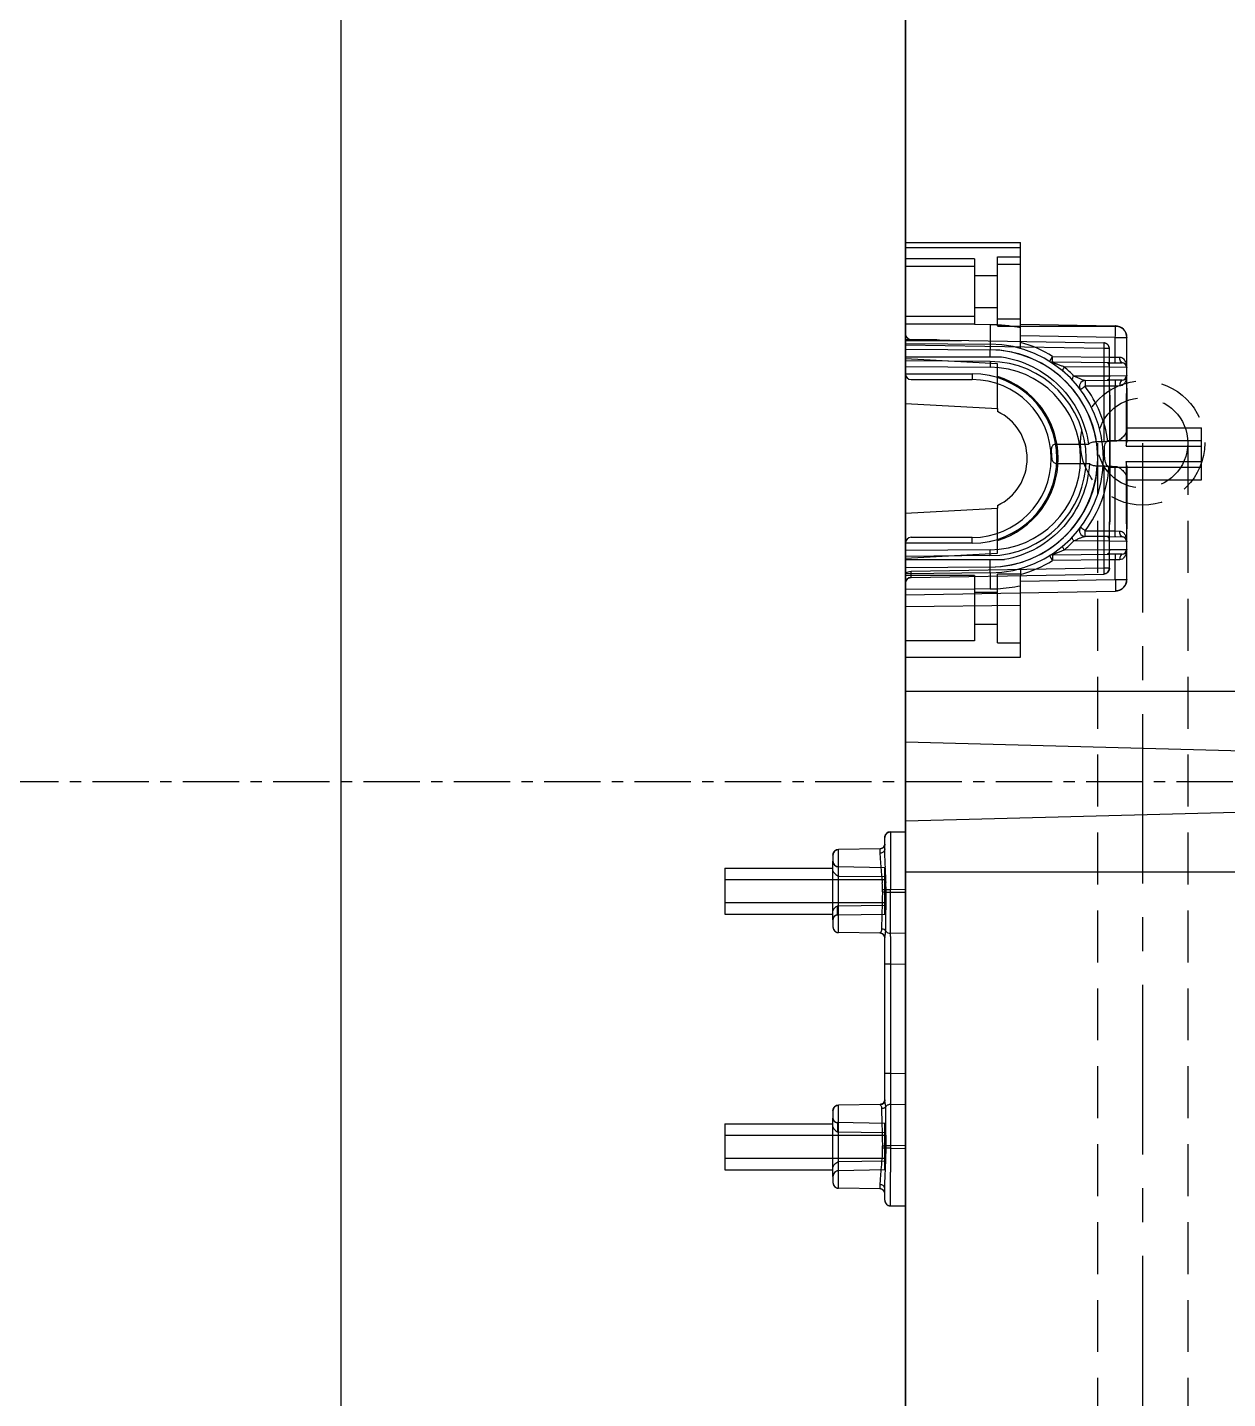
# Model space of a CAD drawing. Header units: millimetres. Extents: x 25970 to 27273, y -22508 to -21586.
# Drawn here: x 26191.7 to 26298, y -21900.4 to -21778.9 of the extents above; entities that cross this region are included whole.
import ezdxf

# ---------------------------------------------------------------- set-up
doc = ezdxf.new("R2010")
doc.units = ezdxf.units.MM
doc.header["$LTSCALE"] = 8
doc.linetypes.add('CENTER', pattern=[2, 1.25, -0.25, 0.25, -0.25])
doc.linetypes.add('HIDDEN', pattern=[0.375, 0.25, -0.125])
for name, color, linetype in [('Cav-cor', 30, 'Continuous'), ('CL', 1, 'Continuous'), ('Ru', 8, 'Continuous'), ('WT', 4, 'Continuous')]:
    doc.layers.add(name, color=color, linetype=linetype)
doc.layers.add('dim', color=3, linetype='Continuous', lineweight=15)

# ---------------------------------------------------------------- blocks, each defined once
blk = doc.blocks.new('20160901.193413')
at = {"layer": 'Cav-cor', "color": 241}
for p, q in [((-0.95, 247.04), (-0.95, 164.37)), ((-0.95, 162.68), (-0.95, 247.04)), ((-0.95, 162.68), (-0.95, 247.04)), ((-0.95, 164.8), (9.25, 164.8)), ((-0.95, 164.37), (9.25, 164.37)), ((-0.95, 164.37), (9.25, 164.37)), ((9.25, 164.37), (9.25, 164.8)), ((9.25, 162.88), (9.25, 164.37)), ((9.25, 162.88), (9.25, 164.37)), ((5.17, 163.37), (-0.95, 163.37)), ((5.17, 163.37), (5.17, 157.56)), ((7.21, 157.41), (7.21, 163.52)), ((7.21, 163.52), (9.25, 163.52)), ((7.21, 162.88), (9.25, 162.88)), ((7.21, 158.05), (7.21, 162.88)), ((7.21, 162.88), (9.25, 162.88)), ((9.25, 158.05), (9.25, 162.88)), ((5.17, 162.68), (-0.95, 162.68)), ((-0.95, 158.25), (-0.95, 162.68)), ((5.17, 162.68), (-0.95, 162.68)), ((5.17, 162.68), (5.17, 158.25)), ((5.17, 161.89), (7.21, 161.89)), ((-0.95, 156.56), (-0.95, 158.25)), ((5.17, 158.25), (-0.95, 158.25)), ((-0.95, 156.56), (-0.95, 158.25)), ((5.17, 158.25), (-0.95, 158.25)), ((5.17, 159.04), (7.21, 159.04)), ((7.21, 158.05), (9.25, 158.05)), ((7.21, 158.05), (9.25, 158.05)), ((9.25, 157.57), (9.25, 158.05)), ((9.25, 157.57), (9.25, 158.05)), ((1.46, 157.56), (-0.95, 157.57)), ((5.17, 157.56), (-0.95, 157.56)), ((5.17, 157.53), (1.46, 157.56)), ((6.56, 157.52), (5.17, 157.53)), ((7.21, 157.4), (17.63, 157.4)), ((9.25, 157.57), (17.63, 157.42)), ((9.25, 157.4), (9.25, 157.57)), ((9.25, 157.57), (17.63, 157.42)), ((9.25, 156.04), (9.25, 157.4)), ((17.63, 157.4), (17.8, 157.4)), ((-0.95, 134.63), (-0.95, 156.56)), ((-0.88, 156.19), (-0.95, 156.19)), ((-0.95, 156.13), (4.01, 156.13)), ((-0.95, 155.87), (6.55, 155.81)), ((16.61, 155.4), (-0.95, 155.71)), ((-0.45, 156.21), (16.61, 155.91)), ((-0.45, 156.21), (16.61, 155.91)), ((17.63, 156.4), (9.25, 156.55)), ((9.25, 155.42), (9.25, 156.04)), ((17.63, 154.66), (17.63, 156.4)), ((17.63, 156.4), (18.64, 156.4)), ((18.64, 151.9), (18.64, 156.4)), ((18.64, 151.9), (18.64, 156.4)), ((-0.95, 155.36), (6.55, 155.3)), ((-0.95, 154.68), (7.56, 154.68)), ((7.21, 154.07), (-0.95, 154.5)), ((-0.95, 154.34), (6.54, 154.28)), ((12.08, 154.71), (17.11, 154.66)), ((16.61, 155.4), (16.61, 147.15)), ((17.11, 155.4), (16.61, 155.4)), ((17.11, 151.9), (17.11, 155.4)), ((17.11, 151.9), (17.11, 155.4)), ((17.11, 154.66), (17.63, 154.66)), ((17.63, 154.66), (18.03, 154.65)), ((-0.95, 153.83), (6.54, 153.77)), ((-0.95, 153.17), (4.97, 153.17)), ((4.97, 153.17), (4.97, 152.66)), ((7.21, 150.05), (7.21, 154.07)), ((17.11, 154.15), (12.09, 154.2)), ((17.11, 153.75), (13.1, 153.78)), ((17.11, 154.15), (18.23, 154.14)), ((18.64, 153.74), (17.11, 153.75)), ((17.11, 153), (18.64, 153.02)), ((-0.44, 152.66), (4.97, 152.66)), ((13.95, 152.98), (17.11, 153)), ((17.1, 152.09), (14.96, 152.07)), ((14.97, 152.58), (17.11, 152.6)), ((17.63, 152.09), (17.1, 152.09)), ((18.23, 152.61), (17.11, 152.6)), ((17.11, 151.9), (17.11, 151.88)), ((17.11, 151.88), (17.11, 151.28)), ((18.03, 152.1), (17.63, 152.09)), ((17.63, 147.26), (17.63, 152.09)), ((18.64, 151.9), (18.64, 147.13)), ((17.11, 151.28), (17.11, 140.06)), ((17.11, 151.28), (17.15, 151.28)), ((17.15, 151.28), (17.15, 140.06)), ((17.15, 151.28), (17.15, 140.06)), ((18.6, 151.28), (18.6, 146.77)), ((18.6, 151.28), (18.6, 146.77)), ((18.6, 151.28), (18.64, 151.28)), ((7.21, 150.08), (-0.95, 150.51)), ((18.64, 148.38), (25.27, 148.38)), ((25.27, 146.77), (25.27, 148.38)), ((16.61, 147.15), (15.96, 147.14)), ((17.11, 147.18), (16.99, 147.18)), ((17.1, 147.26), (18.6, 147.26)), ((17.11, 147.26), (17.11, 147.26)), ((17.63, 147.2), (17.11, 147.18)), ((17.63, 147.2), (17.63, 147.26)), ((18.6, 147.26), (25.27, 147.26)), ((12.36, 146.93), (15.26, 146.93)), ((18.6, 146.77), (25.27, 146.77)), ((18.6, 146.77), (25.27, 146.77)), ((25.27, 145.4), (25.27, 146.77)), ((25.27, 145.4), (25.27, 146.77)), ((12.45, 145.24), (15.34, 145.24)), ((16.05, 145.02), (16.61, 145.02)), ((16.61, 145.02), (16.61, 135.95)), ((17.08, 144.99), (17.15, 144.98)), ((17.1, 144.91), (18.6, 144.91)), ((17.11, 144.91), (17.11, 144.91)), ((17.15, 144.98), (17.35, 144.98)), ((17.35, 144.98), (17.63, 144.97)), ((17.63, 144.91), (17.63, 144.97)), ((17.63, 139.26), (17.63, 144.91)), ((18.6, 145.4), (25.27, 145.4)), ((18.6, 145.4), (18.6, 140.06)), ((18.6, 145.4), (18.6, 140.06)), ((18.6, 145.39), (18.6, 145.4)), ((18.6, 145.4), (25.27, 145.4)), ((18.6, 144.91), (25.27, 144.91)), ((18.64, 145.03), (18.64, 139.46)), ((25.27, 143.79), (25.27, 145.4)), ((18.64, 143.79), (25.27, 143.79)), ((-0.95, 140.84), (7.21, 141.27)), ((7.21, 137.28), (7.21, 141.3)), ((17.11, 135.95), (17.11, 140.06)), ((17.11, 140.06), (17.15, 140.06)), ((18.6, 140.06), (18.64, 140.06)), ((-0.44, 138.69), (4.97, 138.69)), ((4.97, 138.18), (4.97, 138.69)), ((14.96, 139.28), (17.1, 139.26)), ((17.11, 138.75), (14.97, 138.77)), ((17.1, 139.26), (17.63, 139.26)), ((17.11, 135.95), (17.11, 139.45)), ((17.11, 138.75), (18.23, 138.74)), ((17.63, 139.26), (18.03, 139.25)), ((18.64, 134.95), (18.64, 139.46)), ((18.64, 134.95), (18.64, 139.45)), ((4.97, 138.18), (-0.95, 138.18)), ((6.54, 137.58), (-0.95, 137.51)), ((-0.95, 136.85), (7.21, 137.28)), ((13.1, 137.57), (17.11, 137.6)), ((17.11, 138.35), (13.95, 138.37)), ((18.64, 138.33), (17.11, 138.35)), ((17.11, 137.6), (18.64, 137.61)), ((6.54, 137.07), (-0.95, 137)), ((-0.95, 136.72), (7.82, 136.72)), ((6.55, 136.05), (-0.95, 135.98)), ((17.11, 136.69), (12.08, 136.64)), ((12.09, 137.15), (17.11, 137.2)), ((18.23, 137.21), (17.11, 137.2)), ((17.63, 136.69), (17.11, 136.69)), ((18.03, 136.7), (17.63, 136.69)), ((17.63, 134.95), (17.63, 136.69)), ((6.55, 135.54), (-0.95, 135.47)), ((5.17, 135.32), (-0.95, 135.32)), ((16.61, 135.95), (-0.45, 135.65)), ((-0.45, 135.14), (16.61, 135.44)), ((-0.45, 135.14), (16.61, 135.44)), ((5.17, 135.32), (5.17, 135.24)), ((5.17, 135.24), (5.17, 133.71)), ((7.21, 135.28), (7.21, 135.47)), ((7.21, 135.47), (9.25, 135.47)), ((7.21, 133.75), (7.21, 135.28)), ((9.25, 135.93), (9.25, 135.31)), ((9.25, 133.78), (9.25, 135.31)), ((9.25, 134.8), (17.63, 134.95)), ((17.11, 135.95), (16.61, 135.95)), ((17.63, 134.95), (18.64, 134.95)), ((-0.95, 112.62), (-0.95, 134.63)), ((-0.95, 57.1), (-0.95, 134.63)), ((5.17, 134.11), (-0.95, 134.07)), ((-0.95, 133.6), (17.63, 133.93)), ((-0.95, 133.6), (17.63, 133.93)), ((-0.95, 133.6), (-0.95, 59.43)), ((6.56, 134.12), (5.17, 134.11)), ((5.17, 133.84), (7.21, 133.84)), ((5.17, 133.71), (5.17, 129.51)), ((7.21, 129.36), (7.21, 133.75)), ((9.25, 128.08), (9.25, 133.78)), ((-0.95, 132.55), (9.25, 132.69)), ((5.17, 130.99), (7.21, 130.99)), ((5.17, 129.51), (-0.95, 129.51)), ((7.21, 129.35), (9.25, 129.35)), ((-0.95, 128.08), (9.25, 128.08)), ((-2.78, 111.52), (-2.78, 112.1)), ((-2.78, 111.09), (-2.78, 112.1)), ((-2.28, 112.61), (-0.95, 112.62)), ((-2.28, 112.61), (-0.95, 112.62)), ((-2.28, 112.61), (-2.28, 107.51)), ((-7.37, 110.54), (-7.37, 110.01)), ((-7.37, 110.54), (-7.37, 110.01)), ((-3.18, 111.11), (-6.87, 111.05)), ((-3.18, 111.11), (-6.87, 111.05)), ((-6.87, 109.5), (-6.87, 111.05)), ((-3.18, 110.72), (-3.18, 111.11)), ((-16.96, 109.4), (-7.37, 109.4)), ((-16.96, 109.4), (-16.96, 105.32)), ((-7.37, 104.82), (-7.37, 110.01)), ((-2.78, 109.43), (-6.87, 109.5)), ((-2.78, 109.43), (-6.87, 109.5)), ((-6.87, 105.23), (-6.87, 109.5)), ((-2.78, 105.3), (-2.78, 109.43)), ((-2.78, 105.3), (-2.78, 109.43)), ((-16.96, 108.38), (-2.78, 108.38)), ((-2.78, 108.61), (-6.86, 108.66)), ((-2.98, 106.71), (-2.96, 107.28)), ((-2.67, 106.68), (-2.66, 107.27)), ((-2.66, 107.51), (-2.28, 107.51)), ((-2.66, 107.27), (-2.28, 107.27)), ((-2.28, 107.51), (-0.95, 107.52)), ((-2.28, 107.27), (-2.28, 107.51)), ((-2.28, 107.27), (-0.95, 107.26)), ((-2.28, 103.62), (-2.28, 107.27)), ((-16.96, 106.34), (-2.78, 106.34)), ((-6.97, 106.06), (-2.78, 106.12)), ((-3, 105.42), (-2.99, 106.07)), ((-2.99, 106.07), (-2.98, 106.34)), ((-2.98, 106.34), (-2.98, 106.71)), ((-2.68, 105.33), (-2.67, 106.01)), ((-2.67, 106.01), (-2.67, 106.68)), ((-16.96, 105.32), (-7.37, 105.32)), ((-7.37, 104.82), (-7.37, 104.19)), ((-7.37, 104.82), (-7.37, 104.19)), ((-2.78, 105.3), (-6.97, 105.23)), ((-2.78, 105.3), (-6.97, 105.23)), ((-6.87, 103.68), (-6.87, 105.23)), ((-3.03, 103.99), (-3, 105.29)), ((-3, 105.29), (-3, 105.42)), ((-2.7, 103.82), (-2.68, 105.33)), ((-3.18, 103.62), (-6.87, 103.68)), ((-3.18, 103.62), (-6.87, 103.68)), ((-3.18, 103.62), (-3.18, 103.65)), ((-2.78, 103.24), (-2.78, 103.21)), ((-0.95, 103.6), (-2.28, 103.62)), ((-2.28, 103.35), (-2.28, 103.62)), ((-2.28, 103.35), (-2.27, 100.88)), ((-2.78, 88.87), (-2.78, 103.21)), ((-2.78, 88.87), (-2.78, 103.21)), ((-2.27, 100.88), (-2.78, 100.88)), ((-2.27, 100.88), (-2.27, 91.21)), ((-0.95, 100.86), (-2.27, 100.88)), ((-2.27, 91.21), (-2.78, 91.21)), ((-2.27, 91.21), (-2.28, 88.47)), ((-2.27, 91.21), (-0.95, 91.22)), ((-2.78, 88.87), (-2.78, 88.85)), ((-7.37, 87.89), (-7.37, 87.26)), ((-7.37, 87.89), (-7.37, 87.26)), ((-3.18, 88.47), (-6.87, 88.4)), ((-3.18, 88.47), (-6.87, 88.4)), ((-6.87, 86.85), (-6.87, 88.4)), ((-3.18, 88.44), (-3.18, 88.47)), ((-3, 86.78), (-3.03, 88.1)), ((-2.68, 86.8), (-2.7, 88.26)), ((-2.28, 88.47), (-0.95, 88.48)), ((-2.28, 88.47), (-2.28, 84.81)), ((-16.96, 86.76), (-7.37, 86.76)), ((-16.96, 86.76), (-16.96, 82.68)), ((-7.37, 82.08), (-7.37, 87.26)), ((-2.78, 86.78), (-6.97, 86.86)), ((-2.78, 86.78), (-6.97, 86.86)), ((-6.87, 82.59), (-6.87, 86.85)), ((-2.99, 86.06), (-3, 86.78)), ((-2.78, 82.66), (-2.78, 86.78)), ((-2.78, 82.66), (-2.78, 86.78)), ((-2.68, 86.12), (-2.68, 86.8)), ((-16.96, 85.74), (-2.78, 85.74)), ((-2.78, 85.96), (-6.97, 86.02)), ((-2.98, 85.75), (-2.99, 86.06)), ((-2.98, 85.39), (-2.98, 85.75)), ((-2.96, 84.8), (-2.98, 85.39)), ((-2.67, 85.43), (-2.68, 86.12)), ((-2.66, 84.81), (-2.67, 85.43)), ((-2.28, 84.81), (-2.66, 84.81)), ((-2.28, 84.58), (-2.66, 84.58)), ((-0.95, 84.82), (-2.28, 84.81)), ((-2.28, 84.81), (-2.28, 84.58)), ((-2.28, 84.58), (-0.95, 84.57)), ((-2.28, 84.58), (-2.28, 82.46)), ((-16.96, 83.7), (-2.78, 83.7)), ((-16.96, 82.68), (-7.37, 82.68)), ((-2.78, 82.66), (-6.87, 82.59)), ((-2.78, 82.66), (-6.87, 82.59)), ((-6.87, 81.04), (-6.87, 82.59)), ((-6.86, 83.42), (-2.78, 83.48)), ((-3.09, 82.68), (-3.09, 82.72)), ((-2.73, 82.58), (-2.73, 82.65)), ((-7.37, 82.08), (-7.37, 81.55)), ((-7.37, 82.08), (-7.37, 81.55)), ((-2.28, 79.48), (-2.28, 82.46)), ((-3.18, 80.98), (-6.87, 81.04)), ((-3.18, 80.98), (-6.87, 81.04)), ((-3.18, 80.98), (-3.18, 81.36)), ((-2.78, 80.63), (-2.78, 81)), ((-2.78, 80.57), (-2.78, 80.63)), ((-2.78, 79.99), (-2.78, 80.57)), ((-2.78, 79.99), (-2.78, 80.57)), ((-2.28, 79.48), (-0.95, 79.47)), ((-2.28, 79.48), (-0.95, 79.47)), ((-0.95, 59.43), (-0.95, 79.47))]:
    blk.add_line(p, q, dxfattribs=at)
for centre, radius, start, end in [((6.46, 143.74), 13.78, 86.8555, 89.5938), ((6.46, 143.79), 13.73, 85.4511, 86.8559), ((6.47, 143.85), 13.67, 82.6827, 85.4513), ((6.5, 144.06), 13.46, 78.4391, 82.6931), ((6.55, 144.3), 13.22, 78.1821, 78.4328), ((17.62, 156.4), 1.02, 0, 89), ((-0.44, 156.72), 0.51, 197.9399, 269), ((6.46, 145.67), 10.13, 270.5, 89.5), ((6.45, 145.67), 10.65, 58.0588, 74.7494), ((16.6, 155.4), 0.51, 0, 89), ((51.6, 154.86), 45.07, 179.445, 180.2359), ((6.44, 145.67), 9.63, 8.7642, 89.4995), ((6.46, 145.67), 8.6, 270.5, 89.5), ((6.47, 145.67), 9.62, 270.5002, 89.4998), ((12.09, 154.71), 0.51, 238.0578, 269.5), ((-0.44, 153.17), 0.51, 180, 270), ((4.96, 145.67), 7.5, 270, 90), ((4.97, 145.67), 7.5, 270, 90), ((4.97, 145.67), 7.5, 270, 90), ((6.47, 145.67), 8.09, 270.5, 89.5), ((6.21, 145.67), 10.65, 43.3064, 49.6124), ((18.23, 153.74), 0.408, 0, 89.5), ((18.23, 153.02), 0.408, 270.5, 0), ((4.97, 145.67), 6.99, 270, 90), ((4.97, 145.67), 7.6, 287.1733, 72.8267), ((14.97, 152.07), 0.51, 90.5, 216.9172), ((6.45, 145.67), 10.64, 8.4033, 36.9179), ((17.94, 152.67), 0.593, 305.6159, 312.5594), ((48.62, 149.83), 41.41, 179.6458, 180.0013), ((5.23, 145.67), 4.6, 295.5285, 64.4711), ((6.47, 145.68), 10.63, 8.1105, 8.4057), ((6.44, 145.67), 9.62, 270.5002, 356.1204), ((6.45, 145.67), 10.65, 323.0827, 355.9022), ((6.49, 145.67), 10.61, 355.9028, 356.2946), ((48.6, 141.52), 41.39, 179.9988, 180.3542), ((-0.44, 138.18), 0.51, 90, 180), ((14.97, 139.28), 0.51, 143.0828, 269.5), ((18.23, 138.33), 0.408, 0, 89.5), ((17.46, 138.37), 1.17, 13.8935, 20.8058), ((6.21, 145.67), 10.64, 310.3875, 316.6937), ((18.23, 137.61), 0.408, 270.5, 0), ((49.52, 136.48), 42.99, 179.6858, 180.5722), ((6.45, 145.67), 10.64, 285.2428, 301.9426), ((12.09, 136.64), 0.51, 90.5, 121.9422), ((-0.44, 134.63), 0.51, 91, 180), ((215.11, 136.35), 208.56, 180.2959, 180.6123), ((16.6, 135.95), 0.51, 271, 0), ((17.62, 134.95), 1.02, 271, 0), ((6.46, 147.92), 13.8, 270.4039, 273.0456), ((6.48, 147.67), 13.55, 273.0371, 281.8178), ((-2.27, 112.1), 0.51, 90.5, 180), ((-6.86, 110.54), 0.51, 91, 180), ((-3.19, 111.52), 0.408, 271, 0), ((-3.19, 111.18), 0.453, 270.9243, 280.2464), ((-6.86, 110.01), 0.51, 180, 269), ((-148.62, 102.9), 146.03, 2.3163, 2.5874), ((-39.21, 105.9), 36.28, 3.9382, 4.4484), ((-31.92, 106.4), 28.98, 3.3182, 3.9373), ((-68.48, 106.11), 65.84, 1.7501, 2.3388), ((-49.91, 106.68), 47.25, 1.0071, 1.7542), ((-26.32, 106.72), 23.36, 1.9037, 3.3371), ((-3.27, 117.72), 10.23, 271.6828, 272.7069), ((-6.86, 107.36), 3.89, 358.7985, 1.8795), ((-3.27, 91.26), 16.02, 88.2683, 88.9175), ((-11.27, 107.36), 8.61, 359.3977, 0.9419), ((-6.97, 104.82), 0.408, 91, 180), ((-6.86, 104.19), 0.51, 180, 269), ((-3.19, 103.21), 0.408, 0, 89), ((-3.41, 104), 0.378, 354.7879, 358.8077), ((-3.19, 88.87), 0.408, 271, 0), ((-6.86, 87.89), 0.51, 91, 180), ((-6.97, 87.26), 0.408, 180, 269), ((-31.16, 85.64), 28.22, 356.0937, 357.0203), ((-25.54, 85.34), 22.58, 357.0374, 358.1124), ((-3.27, 100.81), 16.01, 271.0793, 271.7289), ((-6.86, 84.72), 3.89, 358.1203, 1.2013), ((-3.27, 74.36), 10.23, 87.2914, 88.3154), ((-58.98, 85.67), 56.32, 357.9946, 358.4383), ((-48.15, 85.37), 45.5, 358.4401, 359.0021), ((-11.27, 84.72), 8.61, 359.058, 0.6023), ((-6.86, 82.08), 0.51, 91, 180), ((-85.39, 89.97), 82.62, 354.9672, 355.3103), ((-43.04, 86.47), 40.12, 355.3455, 356.062), ((-213.07, 91.99), 210.55, 357.4582, 357.5836), ((-90.41, 86.8), 87.78, 357.5947, 357.9752), ((-6.86, 81.55), 0.51, 180, 269), ((-3.19, 80.91), 0.453, 79.7544, 89.0757), ((-3.19, 80.57), 0.408, 0, 89), ((-2.27, 79.99), 0.51, 180, 269.5)]:
    blk.add_arc(centre, radius, start, end, dxfattribs=at)
for points, knots in [([(6.56, 157.52), (6.56, 157.41), (6.55, 156.93), (6.55, 156.45), (6.55, 156.08)], [0, 0, 0, 0, 0.23563, 1, 1, 1, 1]), ([(17.64, 157.41), (17.64, 157.42), (17.64, 157.42), (17.63, 157.42), (17.63, 157.42)], [0, 0, 0, 0, 0.728829, 1, 1, 1, 1]), ([(17.63, 156.4), (17.64, 156.61), (17.64, 156.89), (17.64, 157.22), (17.64, 157.34), (17.64, 157.39)], [0, 0, 0, 0, 0.630622, 0.861113, 1, 1, 1, 1]), ([(17.64, 157.39), (17.64, 157.39), (17.64, 157.4), (17.64, 157.41), (17.64, 157.41)], [0, 0, 0, 0, 0.309502, 1, 1, 1, 1]), ([(2.05, 156.16), (1.91, 156.17), (1.36, 156.17), (0.81, 156.18), (0.4, 156.18)], [0, 0, 0, 0, 0.249367, 1, 1, 1, 1]), ([(6.55, 156.08), (6.55, 156.04), (6.55, 155.99), (6.55, 155.92), (6.55, 155.88), (6.55, 155.85), (6.55, 155.83), (6.55, 155.82), (6.55, 155.81), (6.55, 155.81)], [0, 0, 0, 0, 0.425756, 0.597888, 0.740892, 0.853346, 0.934327, 0.983336, 1, 1, 1, 1]), ([(6.55, 155.81), (6.55, 155.81), (6.55, 155.8), (6.55, 155.8), (6.55, 155.79), (6.55, 155.76), (6.55, 155.72), (6.55, 155.66), (6.55, 155.58), (6.55, 155.46), (6.55, 155.36), (6.55, 155.3)], [0, 0, 0, 0, 0.004922, 0.019368, 0.043197, 0.076231, 0.168719, 0.292988, 0.444436, 0.617367, 1, 1, 1, 1]), ([(16.61, 155.91), (16.61, 155.91), (16.61, 155.9), (16.61, 155.9), (16.61, 155.89), (16.61, 155.86), (16.61, 155.82), (16.61, 155.76), (16.61, 155.68), (16.61, 155.56), (16.61, 155.47), (16.61, 155.4)], [0, 0, 0, 0, 0.005136, 0.019649, 0.043509, 0.076557, 0.169036, 0.293266, 0.444656, 0.617517, 1, 1, 1, 1]), ([(6.54, 154.28), (6.54, 154.28), (6.54, 154.27), (6.54, 154.27), (6.54, 154.26), (6.54, 154.23), (6.54, 154.19), (6.54, 154.13), (6.54, 154.05), (6.54, 153.93), (6.54, 153.83), (6.54, 153.77)], [0, 0, 0, 0, 0.004922, 0.019368, 0.043197, 0.076231, 0.168719, 0.292988, 0.444436, 0.617367, 1, 1, 1, 1]), ([(7.56, 154.68), (8.52, 154.53), (10.41, 153.93), (12.81, 152.19), (14.54, 149.79), (15.13, 147.89), (15.26, 146.93)], [0, 0, 0, 0, 0.250026, 0.500027, 0.750023, 1, 1, 1, 1]), ([(11.82, 154.28), (11.82, 154.28), (11.83, 154.28), (11.83, 154.29), (11.83, 154.3), (11.85, 154.32), (11.87, 154.35), (11.9, 154.41), (11.94, 154.47), (12, 154.57), (12.05, 154.65), (12.08, 154.71)], [0, 0, 0, 0, 0.005056, 0.019518, 0.043316, 0.076289, 0.168588, 0.292643, 0.443919, 0.616796, 1, 1, 1, 1]), ([(12.09, 154.2), (12.09, 154.2), (12.09, 154.2), (12.09, 154.21), (12.09, 154.22), (12.09, 154.25), (12.08, 154.29), (12.08, 154.35), (12.08, 154.43), (12.08, 154.55), (12.08, 154.64), (12.08, 154.71)], [0, 0, 0, 0, 0.005136, 0.01965, 0.043511, 0.07656, 0.169042, 0.293276, 0.444667, 0.617528, 1, 1, 1, 1]), ([(17.64, 154.15), (17.64, 154.15), (17.64, 154.15), (17.64, 154.16), (17.64, 154.17), (17.63, 154.2), (17.63, 154.24), (17.63, 154.3), (17.63, 154.38), (17.63, 154.5), (17.63, 154.59), (17.63, 154.66)], [0, 0, 0, 0, 0.005136, 0.01965, 0.043511, 0.07656, 0.169042, 0.293276, 0.444668, 0.617529, 1, 1, 1, 1]), ([(18.03, 154.65), (18.1, 154.65), (18.22, 154.62), (18.42, 154.46), (18.51, 154.3), (18.56, 154.19)], [0, 0, 0, 0, 0.269048, 0.52058, 1, 1, 1, 1]), ([(18.23, 154.14), (18.16, 154.14), (18.08, 154.29), (18.04, 154.46), (18.03, 154.59), (18.03, 154.65)], [0, 0, 0, 0, 0.362674, 0.660073, 1, 1, 1, 1]), ([(4.96, 153.17), (4.96, 153.11), (4.96, 153.01), (4.96, 152.89), (4.97, 152.82), (4.97, 152.75), (4.97, 152.71), (4.97, 152.69), (4.97, 152.67), (4.97, 152.67), (4.97, 152.66), (4.97, 152.66)], [0, 0, 0, 0, 0.382627, 0.555559, 0.707008, 0.831278, 0.923767, 0.956803, 0.980631, 0.995078, 1, 1, 1, 1]), ([(4.97, 153.17), (4.97, 153.11), (4.97, 153.01), (4.97, 152.89), (4.97, 152.82), (4.97, 152.75), (4.97, 152.71), (4.97, 152.69), (4.97, 152.67), (4.97, 152.67), (4.97, 152.66), (4.97, 152.66)], [0, 0, 0, 0, 0.382627, 0.555559, 0.707008, 0.831278, 0.923767, 0.956803, 0.980631, 0.995078, 1, 1, 1, 1]), ([(13.1, 153.78), (13.01, 153.82), (12.87, 153.87), (12.68, 153.94), (12.56, 153.99), (12.46, 154.03), (12.38, 154.05), (12.31, 154.08), (12.23, 154.11), (12.15, 154.14), (12.11, 154.16), (12.05, 154.2), (12.08, 154.2), (12.09, 154.2)], [0, 0, 0, 0, 0.261596, 0.396445, 0.534227, 0.604311, 0.67528, 0.747201, 0.819792, 0.892437, 0.956217, 0.981111, 1, 1, 1, 1]), ([(13.1, 153.78), (13.08, 153.74), (13.04, 153.66), (12.99, 153.54), (12.99, 153.43), (13.03, 153.39)], [0, 0, 0, 0, 0.343625, 0.631775, 1, 1, 1, 1]), ([(17.11, 153.75), (17.11, 153.8), (17.1, 153.9), (17.06, 154.03), (17, 154.12), (16.93, 154.16), (16.91, 154.16)], [0, 0, 0, 0, 0.319689, 0.603842, 0.82877, 1, 1, 1, 1]), ([(13.95, 152.98), (13.92, 152.94), (13.88, 152.87), (13.82, 152.76), (13.8, 152.66), (13.84, 152.63)], [0, 0, 0, 0, 0.350388, 0.640588, 1, 1, 1, 1]), ([(14.97, 152.58), (14.94, 152.58), (14.87, 152.59), (14.72, 152.64), (14.51, 152.72), (14.24, 152.84), (14.05, 152.93), (13.95, 152.98)], [0, 0, 0, 0, 0.081336, 0.183091, 0.423896, 0.698828, 1, 1, 1, 1]), ([(14.96, 152.07), (14.91, 152.03), (14.84, 151.97), (14.74, 151.9), (14.68, 151.86), (14.63, 151.82), (14.6, 151.79), (14.58, 151.78), (14.57, 151.77), (14.57, 151.77), (14.56, 151.76), (14.56, 151.76)], [0, 0, 0, 0, 0.383647, 0.556562, 0.7078, 0.831777, 0.923977, 0.956892, 0.980627, 0.995018, 1, 1, 1, 1]), ([(14.97, 152.58), (14.97, 152.58), (14.97, 152.57), (14.97, 152.57), (14.97, 152.56), (14.96, 152.53), (14.96, 152.49), (14.96, 152.43), (14.96, 152.35), (14.96, 152.23), (14.96, 152.13), (14.96, 152.07)], [0, 0, 0, 0, 0.00511, 0.019569, 0.043395, 0.076413, 0.168656, 0.292892, 0.444282, 0.617161, 1, 1, 1, 1]), ([(17.11, 153), (17.11, 152.95), (17.1, 152.85), (17.06, 152.72), (17, 152.63), (16.93, 152.6), (16.91, 152.6)], [0, 0, 0, 0, 0.319689, 0.603842, 0.82877, 1, 1, 1, 1]), ([(17.15, 151.28), (17.15, 151.39), (17.13, 151.6), (17.11, 151.8), (17.11, 151.9)], [0, 0, 0, 0, 0.524005, 1, 1, 1, 1]), ([(17.64, 152.6), (17.64, 152.6), (17.64, 152.6), (17.64, 152.59), (17.64, 152.58), (17.63, 152.55), (17.63, 152.51), (17.63, 152.45), (17.63, 152.37), (17.63, 152.25), (17.63, 152.16), (17.63, 152.09)], [0, 0, 0, 0, 0.005136, 0.01965, 0.043511, 0.07656, 0.169042, 0.293276, 0.444667, 0.617528, 1, 1, 1, 1]), ([(18.23, 152.61), (18.16, 152.61), (18.08, 152.46), (18.04, 152.29), (18.03, 152.16), (18.03, 152.1)], [0, 0, 0, 0, 0.362665, 0.660065, 1, 1, 1, 1]), ([(18.29, 152.19), (18.27, 152.17), (18.19, 152.12), (18.1, 152.1), (18.03, 152.1)], [0, 0, 0, 0, 0.241353, 1, 1, 1, 1]), ([(18.6, 152.69), (18.57, 152.6), (18.53, 152.48), (18.46, 152.37), (18.44, 152.34)], [0, 0, 0, 0, 0.74688, 1, 1, 1, 1]), ([(18.64, 151.9), (18.64, 151.83), (18.63, 151.7), (18.61, 151.5), (18.6, 151.36), (18.6, 151.28)], [0, 0, 0, 0, 0.311863, 0.643759, 1, 1, 1, 1]), ([(18.64, 148.15), (18.64, 148.14), (18.63, 148.09), (18.62, 148.04), (18.6, 148.01)], [0, 0, 0, 0, 0.222943, 1, 1, 1, 1]), ([(15.96, 147.14), (15.89, 147.14), (15.76, 147.13), (15.56, 147.1), (15.39, 147.04), (15.3, 146.97), (15.26, 146.93)], [0, 0, 0, 0, 0.274397, 0.536727, 0.778046, 1, 1, 1, 1]), ([(17.11, 147.26), (17.1, 147.26), (17.09, 147.25), (17.06, 147.24), (17.01, 147.22), (16.92, 147.19), (16.79, 147.16), (16.67, 147.15), (16.61, 147.15)], [0, 0, 0, 0, 0.025416, 0.088661, 0.185824, 0.311778, 0.629403, 1, 1, 1, 1]), ([(16.78, 147.07), (16.73, 147.01), (16.67, 146.85), (16.63, 146.51), (16.64, 146.26), (16.64, 146.08)], [0, 0, 0, 0, 0.240423, 0.488185, 1, 1, 1, 1]), ([(16.99, 147.18), (16.95, 147.18), (16.87, 147.15), (16.81, 147.1), (16.78, 147.07)], [0, 0, 0, 0, 0.509427, 1, 1, 1, 1]), ([(18.47, 147.78), (18.39, 147.67), (18.22, 147.48), (18, 147.31), (17.88, 147.25)], [0, 0, 0, 0, 0.469406, 1, 1, 1, 1]), ([(18.6, 148.01), (18.59, 147.99), (18.56, 147.91), (18.51, 147.83), (18.47, 147.78)], [0, 0, 0, 0, 0.224952, 1, 1, 1, 1]), ([(18.6, 146.78), (18.6, 146.81), (18.62, 146.93), (18.64, 147.05), (18.64, 147.13)], [0, 0, 0, 0, 0.256456, 1, 1, 1, 1]), ([(12.36, 146.93), (12.27, 146.93), (12.13, 146.89), (12.02, 146.75), (11.98, 146.63), (11.96, 146.5), (11.95, 146.32), (11.96, 146.18), (11.97, 146.08)], [0, 0, 0, 0, 0.252658, 0.367991, 0.48446, 0.606674, 0.734491, 1, 1, 1, 1]), ([(11.97, 146.08), (11.97, 145.99), (11.98, 145.84), (12.01, 145.66), (12.04, 145.53), (12.1, 145.41), (12.22, 145.28), (12.36, 145.24), (12.45, 145.24)], [0, 0, 0, 0, 0.264734, 0.392119, 0.514179, 0.631229, 0.747682, 1, 1, 1, 1]), ([(16.64, 146.08), (16.65, 145.97), (16.66, 145.76), (16.69, 145.49), (16.75, 145.29), (16.81, 145.15), (16.92, 145.03), (17.02, 144.99), (17.08, 144.99)], [0, 0, 0, 0, 0.25693, 0.508683, 0.631497, 0.75248, 0.873955, 1, 1, 1, 1]), ([(15.34, 145.24), (15.29, 144.22), (14.84, 142.19), (13.2, 139.55), (10.78, 137.59), (8.82, 136.9), (7.82, 136.72)], [0, 0, 0, 0, 0.249992, 0.49999, 0.749987, 1, 1, 1, 1]), ([(15.34, 145.24), (15.38, 145.2), (15.5, 145.11), (15.75, 145.04), (15.94, 145.02), (16.05, 145.02)], [0, 0, 0, 0, 0.22421, 0.59361, 1, 1, 1, 1]), ([(16.61, 145.02), (16.67, 145.02), (16.79, 145.01), (16.92, 144.97), (17.01, 144.94), (17.06, 144.93), (17.09, 144.92), (17.1, 144.91), (17.11, 144.91)], [0, 0, 0, 0, 0.370549, 0.688164, 0.814117, 0.911289, 0.974551, 1, 1, 1, 1]), ([(17.88, 144.91), (18.01, 144.85), (18.22, 144.69), (18.4, 144.49), (18.47, 144.39)], [0, 0, 0, 0, 0.530868, 1, 1, 1, 1]), ([(18.64, 145.03), (18.64, 145.06), (18.63, 145.18), (18.61, 145.3), (18.6, 145.39)], [0, 0, 0, 0, 0.243121, 1, 1, 1, 1]), ([(18.47, 144.39), (18.48, 144.37), (18.53, 144.3), (18.58, 144.22), (18.6, 144.16)], [0, 0, 0, 0, 0.273886, 1, 1, 1, 1]), ([(18.6, 144.16), (18.61, 144.15), (18.62, 144.1), (18.64, 144.05), (18.64, 144.01)], [0, 0, 0, 0, 0.278921, 1, 1, 1, 1]), ([(17.11, 139.45), (17.11, 139.52), (17.12, 139.65), (17.14, 139.85), (17.15, 139.99), (17.15, 140.06)], [0, 0, 0, 0, 0.312269, 0.644385, 1, 1, 1, 1]), ([(18.6, 140.06), (18.6, 139.99), (18.61, 139.85), (18.63, 139.65), (18.64, 139.52), (18.64, 139.45)], [0, 0, 0, 0, 0.356185, 0.687989, 1, 1, 1, 1]), ([(4.96, 138.18), (4.96, 138.24), (4.96, 138.34), (4.96, 138.46), (4.97, 138.53), (4.97, 138.6), (4.97, 138.64), (4.97, 138.66), (4.97, 138.68), (4.97, 138.68), (4.97, 138.69), (4.97, 138.69)], [0, 0, 0, 0, 0.382627, 0.555559, 0.707008, 0.831278, 0.923767, 0.956803, 0.980631, 0.995078, 1, 1, 1, 1]), ([(4.97, 138.18), (4.97, 138.24), (4.97, 138.34), (4.97, 138.46), (4.97, 138.53), (4.97, 138.6), (4.97, 138.64), (4.97, 138.66), (4.97, 138.68), (4.97, 138.68), (4.97, 138.69), (4.97, 138.69)], [0, 0, 0, 0, 0.382627, 0.555559, 0.707008, 0.831278, 0.923767, 0.956803, 0.980631, 0.995078, 1, 1, 1, 1]), ([(13.95, 138.37), (13.92, 138.41), (13.88, 138.48), (13.82, 138.59), (13.8, 138.69), (13.84, 138.72)], [0, 0, 0, 0, 0.350391, 0.64059, 1, 1, 1, 1]), ([(13.95, 138.37), (14.05, 138.42), (14.24, 138.51), (14.51, 138.63), (14.72, 138.71), (14.87, 138.76), (14.94, 138.77), (14.97, 138.77)], [0, 0, 0, 0, 0.301171, 0.576105, 0.816909, 0.918665, 1, 1, 1, 1]), ([(14.56, 139.59), (14.56, 139.59), (14.57, 139.58), (14.57, 139.58), (14.58, 139.57), (14.6, 139.56), (14.63, 139.53), (14.68, 139.49), (14.74, 139.45), (14.84, 139.38), (14.91, 139.32), (14.96, 139.28)], [0, 0, 0, 0, 0.004889, 0.019279, 0.043023, 0.075947, 0.168157, 0.292142, 0.443392, 0.616321, 1, 1, 1, 1]), ([(14.97, 138.77), (14.97, 138.77), (14.97, 138.78), (14.97, 138.78), (14.97, 138.79), (14.96, 138.82), (14.96, 138.86), (14.96, 138.92), (14.96, 139), (14.96, 139.12), (14.96, 139.22), (14.96, 139.28)], [0, 0, 0, 0, 0.005136, 0.01965, 0.043511, 0.07656, 0.169042, 0.293276, 0.444667, 0.617528, 1, 1, 1, 1]), ([(17.11, 138.35), (17.11, 138.4), (17.1, 138.5), (17.06, 138.63), (17, 138.72), (16.93, 138.75), (16.91, 138.75)], [0, 0, 0, 0, 0.319689, 0.603842, 0.82877, 1, 1, 1, 1]), ([(17.64, 138.75), (17.64, 138.75), (17.64, 138.75), (17.64, 138.76), (17.64, 138.77), (17.63, 138.8), (17.63, 138.84), (17.63, 138.9), (17.63, 138.98), (17.63, 139.1), (17.63, 139.19), (17.63, 139.26)], [0, 0, 0, 0, 0.005136, 0.01965, 0.043511, 0.07656, 0.169042, 0.293276, 0.444668, 0.617529, 1, 1, 1, 1]), ([(18.03, 139.25), (18.09, 139.25), (18.21, 139.22), (18.31, 139.15), (18.35, 139.11)], [0, 0, 0, 0, 0.51629, 1, 1, 1, 1]), ([(18.23, 138.74), (18.16, 138.74), (18.08, 138.89), (18.04, 139.06), (18.03, 139.19), (18.03, 139.25)], [0, 0, 0, 0, 0.362674, 0.660073, 1, 1, 1, 1]), ([(18.35, 139.11), (18.37, 139.09), (18.46, 139), (18.52, 138.88), (18.56, 138.79)], [0, 0, 0, 0, 0.255104, 1, 1, 1, 1]), ([(6.54, 137.07), (6.54, 137.07), (6.54, 137.08), (6.54, 137.08), (6.54, 137.09), (6.54, 137.12), (6.54, 137.16), (6.54, 137.22), (6.54, 137.3), (6.54, 137.42), (6.54, 137.52), (6.54, 137.58)], [0, 0, 0, 0, 0.004922, 0.019368, 0.043197, 0.076231, 0.168719, 0.292988, 0.444436, 0.617367, 1, 1, 1, 1]), ([(12.09, 137.15), (12.08, 137.15), (12.05, 137.15), (12.11, 137.19), (12.15, 137.2), (12.23, 137.24), (12.31, 137.27), (12.38, 137.3), (12.46, 137.32), (12.56, 137.36), (12.68, 137.41), (12.87, 137.48), (13.01, 137.53), (13.1, 137.57)], [0, 0, 0, 0, 0.018889, 0.043783, 0.107563, 0.180208, 0.252799, 0.32472, 0.395689, 0.465773, 0.603555, 0.738404, 1, 1, 1, 1]), ([(13.1, 137.57), (13.08, 137.61), (13.04, 137.69), (12.99, 137.81), (12.99, 137.92), (13.03, 137.96)], [0, 0, 0, 0, 0.343626, 0.631776, 1, 1, 1, 1]), ([(17.11, 137.6), (17.11, 137.55), (17.1, 137.45), (17.06, 137.32), (17, 137.22), (16.93, 137.19), (16.91, 137.19)], [0, 0, 0, 0, 0.319689, 0.603842, 0.82877, 1, 1, 1, 1]), ([(18.64, 137.61), (18.64, 137.44), (18.59, 137.19), (18.47, 136.99), (18.44, 136.94)], [0, 0, 0, 0, 0.745713, 1, 1, 1, 1]), ([(6.55, 135.54), (6.55, 135.54), (6.55, 135.55), (6.55, 135.55), (6.55, 135.56), (6.55, 135.59), (6.55, 135.63), (6.55, 135.69), (6.55, 135.77), (6.55, 135.89), (6.55, 135.99), (6.55, 136.05)], [0, 0, 0, 0, 0.004922, 0.019368, 0.043197, 0.076231, 0.168719, 0.292988, 0.444436, 0.617367, 1, 1, 1, 1]), ([(12.08, 136.64), (12.05, 136.7), (12, 136.78), (11.94, 136.88), (11.9, 136.94), (11.87, 137), (11.85, 137.03), (11.83, 137.05), (11.83, 137.06), (11.83, 137.07), (11.82, 137.07), (11.82, 137.07)], [0, 0, 0, 0, 0.383204, 0.556081, 0.707357, 0.831412, 0.923711, 0.956684, 0.980483, 0.994944, 1, 1, 1, 1]), ([(12.09, 137.15), (12.09, 137.15), (12.09, 137.15), (12.09, 137.14), (12.09, 137.13), (12.09, 137.1), (12.08, 137.06), (12.08, 137), (12.08, 136.92), (12.08, 136.8), (12.08, 136.71), (12.08, 136.64)], [0, 0, 0, 0, 0.005135, 0.019649, 0.043509, 0.076558, 0.16904, 0.293274, 0.444665, 0.617527, 1, 1, 1, 1]), ([(17.64, 137.2), (17.64, 137.2), (17.64, 137.2), (17.64, 137.19), (17.64, 137.18), (17.63, 137.15), (17.63, 137.11), (17.63, 137.05), (17.63, 136.97), (17.63, 136.85), (17.63, 136.76), (17.63, 136.69)], [0, 0, 0, 0, 0.005136, 0.01965, 0.043511, 0.07656, 0.169042, 0.293276, 0.444667, 0.617528, 1, 1, 1, 1]), ([(18.23, 137.21), (18.16, 137.2), (18.08, 137.06), (18.04, 136.89), (18.03, 136.76), (18.03, 136.7)], [0, 0, 0, 0, 0.362665, 0.660065, 1, 1, 1, 1]), ([(18.44, 136.94), (18.39, 136.87), (18.28, 136.75), (18.11, 136.7), (18.03, 136.7)], [0, 0, 0, 0, 0.482382, 1, 1, 1, 1]), ([(-0.45, 135.14), (-0.45, 135.14), (-0.45, 135.15), (-0.44, 135.15), (-0.44, 135.17), (-0.44, 135.19), (-0.44, 135.23), (-0.44, 135.3), (-0.44, 135.37), (-0.44, 135.49), (-0.45, 135.59), (-0.45, 135.65)], [0, 0, 0, 0, 0.005136, 0.019649, 0.043509, 0.076557, 0.169036, 0.293266, 0.444656, 0.617517, 1, 1, 1, 1]), ([(6.55, 135.54), (6.55, 135.54), (6.55, 135.53), (6.55, 135.52), (6.55, 135.5), (6.55, 135.47), (6.55, 135.43), (6.55, 135.36), (6.55, 135.31), (6.55, 135.27)], [0, 0, 0, 0, 0.016453, 0.065385, 0.146395, 0.258934, 0.401904, 0.574051, 1, 1, 1, 1]), ([(16.61, 135.95), (16.61, 135.88), (16.61, 135.79), (16.61, 135.67), (16.61, 135.59), (16.61, 135.53), (16.61, 135.49), (16.61, 135.46), (16.61, 135.45), (16.61, 135.44), (16.61, 135.44), (16.61, 135.44)], [0, 0, 0, 0, 0.382483, 0.555344, 0.706734, 0.830964, 0.923443, 0.956491, 0.980351, 0.994864, 1, 1, 1, 1]), ([(17.63, 134.95), (17.64, 134.88), (17.64, 134.75), (17.64, 134.56), (17.64, 134.39), (17.64, 134.24), (17.64, 134.12), (17.64, 134.05), (17.64, 134.01), (17.64, 133.98), (17.64, 133.95), (17.64, 133.94), (17.64, 133.93), (17.63, 133.93)], [0, 0, 0, 0, 0.194929, 0.382512, 0.555266, 0.706737, 0.831043, 0.881484, 0.923432, 0.956519, 0.980401, 0.994885, 1, 1, 1, 1]), ([(-3.09, 109.4), (-3.12, 109.66), (-3.15, 110.1), (-3.18, 110.54), (-3.18, 110.72)], [0, 0, 0, 0, 0.576112, 1, 1, 1, 1]), ([(-2.78, 111.09), (-2.78, 111.01), (-2.86, 110.83), (-3.02, 110.75), (-3.11, 110.73)], [0, 0, 0, 0, 0.482776, 1, 1, 1, 1]), ([(-2.73, 109.49), (-2.74, 109.79), (-2.77, 110.32), (-2.78, 110.86), (-2.78, 111.09)], [0, 0, 0, 0, 0.561649, 1, 1, 1, 1]), ([(-6.86, 108.66), (-6.87, 108.75), (-6.87, 108.89), (-6.87, 109.07), (-6.87, 109.2), (-6.88, 109.3), (-6.88, 109.37), (-6.88, 109.42), (-6.87, 109.45), (-6.88, 109.48), (-6.87, 109.49), (-6.87, 109.5), (-6.87, 109.5)], [0, 0, 0, 0, 0.312825, 0.484875, 0.649335, 0.79315, 0.853655, 0.904887, 0.945834, 0.975672, 0.993824, 1, 1, 1, 1]), ([(-3.03, 108.71), (-3.04, 108.77), (-3.06, 109), (-3.08, 109.23), (-3.09, 109.4)], [0, 0, 0, 0, 0.259524, 1, 1, 1, 1]), ([(-7.37, 109.16), (-7.37, 109.12), (-7.32, 109.02), (-7.15, 108.85), (-6.98, 108.74), (-6.86, 108.66)], [0, 0, 0, 0, 0.181997, 0.424182, 1, 1, 1, 1]), ([(-2.66, 107.51), (-2.67, 107.51), (-2.71, 107.5), (-2.75, 107.5), (-2.78, 107.5)], [0, 0, 0, 0, 0.220114, 1, 1, 1, 1]), ([(-2.66, 107.27), (-2.67, 107.27), (-2.71, 107.28), (-2.75, 107.28), (-2.78, 107.28)], [0, 0, 0, 0, 0.220122, 1, 1, 1, 1]), ([(-6.97, 106.06), (-7.06, 105.99), (-7.19, 105.9), (-7.33, 105.75), (-7.37, 105.66), (-7.37, 105.62)], [0, 0, 0, 0, 0.565918, 0.808271, 1, 1, 1, 1]), ([(-6.97, 105.23), (-6.97, 105.23), (-6.97, 105.24), (-6.98, 105.25), (-6.97, 105.28), (-6.98, 105.31), (-6.97, 105.35), (-6.97, 105.43), (-6.97, 105.53), (-6.97, 105.66), (-6.97, 105.84), (-6.97, 105.98), (-6.97, 106.06)], [0, 0, 0, 0, 0.006148, 0.0243, 0.054156, 0.095114, 0.146367, 0.206889, 0.350737, 0.515217, 0.687273, 1, 1, 1, 1]), ([(-3.18, 103.65), (-3.18, 103.66), (-3.17, 103.68), (-3.13, 103.73), (-3.1, 103.77), (-3.08, 103.81)], [0, 0, 0, 0, 0.148794, 0.376362, 1, 1, 1, 1]), ([(-2.78, 103.24), (-2.78, 103.34), (-2.87, 103.56), (-3.08, 103.64), (-3.18, 103.65)], [0, 0, 0, 0, 0.4988, 1, 1, 1, 1]), ([(-3.08, 103.81), (-3.07, 103.82), (-3.05, 103.87), (-3.04, 103.92), (-3.03, 103.96)], [0, 0, 0, 0, 0.235939, 1, 1, 1, 1]), ([(-2.7, 103.82), (-2.73, 103.87), (-2.84, 103.96), (-2.97, 103.99), (-3.03, 103.99)], [0, 0, 0, 0, 0.490594, 1, 1, 1, 1]), ([(-2.78, 103.24), (-2.78, 103.29), (-2.76, 103.41), (-2.74, 103.52), (-2.73, 103.58)], [0, 0, 0, 0, 0.477829, 1, 1, 1, 1]), ([(-2.7, 103.82), (-2.65, 103.76), (-2.52, 103.66), (-2.36, 103.62), (-2.28, 103.62)], [0, 0, 0, 0, 0.489819, 1, 1, 1, 1]), ([(-2.78, 88.85), (-2.78, 88.74), (-2.87, 88.53), (-3.08, 88.44), (-3.18, 88.44)], [0, 0, 0, 0, 0.498797, 1, 1, 1, 1]), ([(-2.7, 88.26), (-2.7, 88.36), (-2.72, 88.51), (-2.77, 88.7), (-2.78, 88.8), (-2.78, 88.85)], [0, 0, 0, 0, 0.512722, 0.767297, 1, 1, 1, 1]), ([(-3.03, 88.1), (-3.03, 88.14), (-3.05, 88.22), (-3.1, 88.31), (-3.15, 88.38), (-3.18, 88.42), (-3.18, 88.43), (-3.18, 88.44)], [0, 0, 0, 0, 0.328878, 0.619191, 0.855694, 0.941241, 1, 1, 1, 1]), ([(-2.7, 88.26), (-2.73, 88.21), (-2.84, 88.13), (-2.97, 88.1), (-3.03, 88.1)], [0, 0, 0, 0, 0.490593, 1, 1, 1, 1]), ([(-2.28, 88.47), (-2.36, 88.47), (-2.52, 88.43), (-2.65, 88.33), (-2.7, 88.26)], [0, 0, 0, 0, 0.510181, 1, 1, 1, 1]), ([(-7.37, 86.47), (-7.37, 86.43), (-7.33, 86.34), (-7.19, 86.19), (-7.06, 86.09), (-6.97, 86.02)], [0, 0, 0, 0, 0.191682, 0.433936, 1, 1, 1, 1]), ([(-6.97, 86.86), (-6.97, 86.86), (-6.97, 86.85), (-6.98, 86.83), (-6.97, 86.81), (-6.98, 86.77), (-6.97, 86.73), (-6.97, 86.66), (-6.97, 86.56), (-6.97, 86.42), (-6.97, 86.24), (-6.97, 86.11), (-6.97, 86.02)], [0, 0, 0, 0, 0.006136, 0.024276, 0.054108, 0.095053, 0.1463, 0.206832, 0.350753, 0.515321, 0.687399, 1, 1, 1, 1]), ([(-2.66, 84.81), (-2.67, 84.81), (-2.71, 84.81), (-2.75, 84.81), (-2.78, 84.81)], [0, 0, 0, 0, 0.220122, 1, 1, 1, 1]), ([(-2.66, 84.58), (-2.67, 84.58), (-2.71, 84.58), (-2.75, 84.58), (-2.78, 84.59)], [0, 0, 0, 0, 0.220113, 1, 1, 1, 1]), ([(-6.86, 83.42), (-6.98, 83.34), (-7.15, 83.23), (-7.32, 83.06), (-7.37, 82.97), (-7.37, 82.92)], [0, 0, 0, 0, 0.575816, 0.818001, 1, 1, 1, 1]), ([(-6.87, 82.59), (-6.87, 82.59), (-6.87, 82.6), (-6.88, 82.61), (-6.87, 82.64), (-6.88, 82.67), (-6.88, 82.71), (-6.88, 82.78), (-6.87, 82.89), (-6.87, 83.02), (-6.87, 83.2), (-6.87, 83.34), (-6.86, 83.42)], [0, 0, 0, 0, 0.006176, 0.024328, 0.054166, 0.095113, 0.146345, 0.20685, 0.350665, 0.515125, 0.687175, 1, 1, 1, 1]), ([(-3.18, 81.36), (-3.18, 81.55), (-3.15, 81.99), (-3.12, 82.43), (-3.09, 82.68)], [0, 0, 0, 0, 0.423862, 1, 1, 1, 1]), ([(-2.78, 81), (-2.78, 81.23), (-2.77, 81.76), (-2.74, 82.28), (-2.73, 82.58)], [0, 0, 0, 0, 0.438653, 1, 1, 1, 1]), ([(-2.78, 81), (-2.78, 81.08), (-2.86, 81.26), (-3.02, 81.34), (-3.11, 81.35)], [0, 0, 0, 0, 0.482776, 1, 1, 1, 1])]:
    blk.add_open_spline(points, degree=3, knots=knots, dxfattribs=at)
for points, weights in [([(17.63, 157.42), (18.22, 157.41), (18.64, 156.99), (18.64, 156.4)], [1, 0.8088336328, 0.8088336328, 1]), ([(-0.92, 156.56), (-0.85, 156.35), (-0.67, 156.21), (-0.45, 156.21)], [1, 0.8758740213, 0.8758740213, 1]), ([(17.11, 155.4), (17.11, 155.69), (16.9, 155.9), (16.61, 155.91)], [1, 0.8088336328, 0.8088336328, 1]), ([(-0.95, 134.63), (-0.95, 134.93), (-0.74, 135.14), (-0.45, 135.14)], [1, 0.8088336328, 0.8088336328, 1]), ([(17.11, 135.95), (17.11, 135.65), (16.9, 135.44), (16.61, 135.44)], [1, 0.8088336328, 0.8088336328, 1]), ([(18.64, 134.95), (18.64, 134.36), (18.22, 133.94), (17.63, 133.93)], [1, 0.8088336328, 0.8088336328, 1]), ([(-2.78, 112.1), (-2.78, 112.39), (-2.57, 112.6), (-2.28, 112.61)], [1, 0.8067902504, 0.8067902504, 1]), ([(-7.37, 110.54), (-7.37, 110.83), (-7.17, 111.04), (-6.87, 111.05)], [1, 0.8088336328, 0.8088336328, 1]), ([(-2.78, 111.52), (-2.78, 111.28), (-2.95, 111.11), (-3.18, 111.11)], [1, 0.8088336328, 0.8088336328, 1]), ([(-6.87, 109.5), (-7.17, 109.5), (-7.37, 109.71), (-7.37, 110.01)], [1, 0.8088336328, 0.8088336328, 1]), ([(-6.97, 105.23), (-7.21, 105.23), (-7.37, 105.06), (-7.37, 104.82)], [1, 0.8088336328, 0.8088336328, 1]), ([(-7.37, 104.19), (-7.37, 103.9), (-7.17, 103.69), (-6.87, 103.68)], [1, 0.8088336328, 0.8088336328, 1]), ([(-2.78, 103.21), (-2.78, 103.45), (-2.95, 103.62), (-3.18, 103.62)], [1, 0.8088336328, 0.8088336328, 1]), ([(-2.78, 88.87), (-2.78, 88.64), (-2.95, 88.47), (-3.18, 88.47)], [1, 0.8088336328, 0.8088336328, 1]), ([(-7.37, 87.89), (-7.37, 88.19), (-7.17, 88.4), (-6.87, 88.4)], [1, 0.8088336328, 0.8088336328, 1]), ([(-7.37, 87.26), (-7.37, 87.03), (-7.21, 86.86), (-6.97, 86.86)], [1, 0.8088336328, 0.8088336328, 1]), ([(-6.87, 82.59), (-7.17, 82.58), (-7.37, 82.37), (-7.37, 82.08)], [1, 0.8088336328, 0.8088336328, 1]), ([(-7.37, 81.55), (-7.37, 81.26), (-7.17, 81.05), (-6.87, 81.04)], [1, 0.8088336328, 0.8088336328, 1]), ([(-2.78, 80.57), (-2.78, 80.8), (-2.95, 80.97), (-3.18, 80.98)], [1, 0.8088336328, 0.8088336328, 1]), ([(-2.78, 79.99), (-2.78, 79.69), (-2.57, 79.48), (-2.28, 79.48)], [1, 0.8067902504, 0.8067902504, 1])]:
    blk.add_rational_spline(points, weights, degree=3, dxfattribs=at)
for points in [[(0.4, 156.18), (-0.03, 156.19), (-0.45, 156.19), (-0.88, 156.19)], [(18.56, 154.19), (18.61, 154.05), (18.64, 153.89), (18.64, 153.74)], [(18.64, 153.02), (18.64, 152.91), (18.62, 152.8), (18.6, 152.69)], [(17.15, 151.28), (17.15, 151.4), (17.13, 151.61), (17.11, 151.8), (17.11, 151.9)], [(17.15, 151.28), (17.15, 151.49), (17.11, 151.69), (17.11, 151.9)], [(18.44, 152.34), (18.41, 152.3), (18.38, 152.26), (18.34, 152.23)], [(18.64, 151.9), (18.64, 151.84), (18.63, 151.71), (18.61, 151.51), (18.6, 151.36), (18.6, 151.28)], [(17.88, 147.25), (17.8, 147.22), (17.72, 147.2), (17.63, 147.2)], [(17.63, 144.97), (17.72, 144.97), (17.8, 144.94), (17.88, 144.91)], [(17.11, 139.45), (17.11, 139.51), (17.11, 139.64), (17.14, 139.84), (17.15, 139.99), (17.15, 140.06)], [(18.6, 140.06), (18.6, 139.99), (18.61, 139.84), (18.63, 139.64), (18.64, 139.51), (18.64, 139.45)], [(18.6, 138.66), (18.62, 138.55), (18.64, 138.44), (18.64, 138.33)], [(-0.45, 135.65), (-0.62, 135.65), (-0.8, 135.6), (-0.95, 135.51)], [(-2.73, 103.58), (-2.71, 103.66), (-2.7, 103.74), (-2.7, 103.82)]]:
    blk.add_open_spline(points, degree=3, dxfattribs=at)

msp = doc.modelspace()

# ---------------------------------------------------------------- linework, layer by layer
at = {"linetype": 'Continuous'}
for p, q in [((26324.972, -21837.733), (26269.472, -21837.733)), ((26324.972, -21853.733), (26269.472, -21853.733))]:
    msp.add_line(p, q, dxfattribs=at)
at = {"layer": 'Cav-cor', "color": 241}
for p, q in [((26219.472, -21715.733), (26219.472, -21975.733)), ((26269.472, -21715.733), (26269.472, -21975.733))]:
    msp.add_line(p, q, dxfattribs=at)
at = {"layer": 'CL', "color": 7, "linetype": 'CENTER', "ltscale": 0.5}
msp.add_line((26370.472, -21845.733), (26019.472, -21845.733), dxfattribs=at)
at = {"layer": 'Ru'}
for points in [[(26341.536, -21844.133), (26269.472, -21842.233)], [(26341.536, -21847.333), (26269.472, -21849.233)]]:
    msp.add_lwpolyline(points, dxfattribs=at)
at = {"layer": 'WT', "color": 125, "linetype": 'HIDDEN', "ltscale": 2.3}
for p, q in [((26286.472, -21815.733), (26286.472, -21967.733)), ((26294.472, -21815.733), (26294.472, -21946.733))]:
    msp.add_line(p, q, dxfattribs=at)
at = {"layer": 'WT', "color": 125, "linetype": 'CENTER', "ltscale": 1.5}
msp.add_line((26290.472, -21815.733), (26290.472, -21975.733), dxfattribs=at)
at = {"layer": 'WT', "color": 125, "linetype": 'HIDDEN', "ltscale": 2.3}
for radius in [5.5, 4]:
    msp.add_circle((26290.472, -21815.733), radius, dxfattribs=at)

# ---------------------------------------------------------------- block references
at = {"layer": 'dim'}
msp.add_blockref('20160901.193413', (26270.42, -21962.775), dxfattribs=at)

doc.saveas('drawing.dxf')
